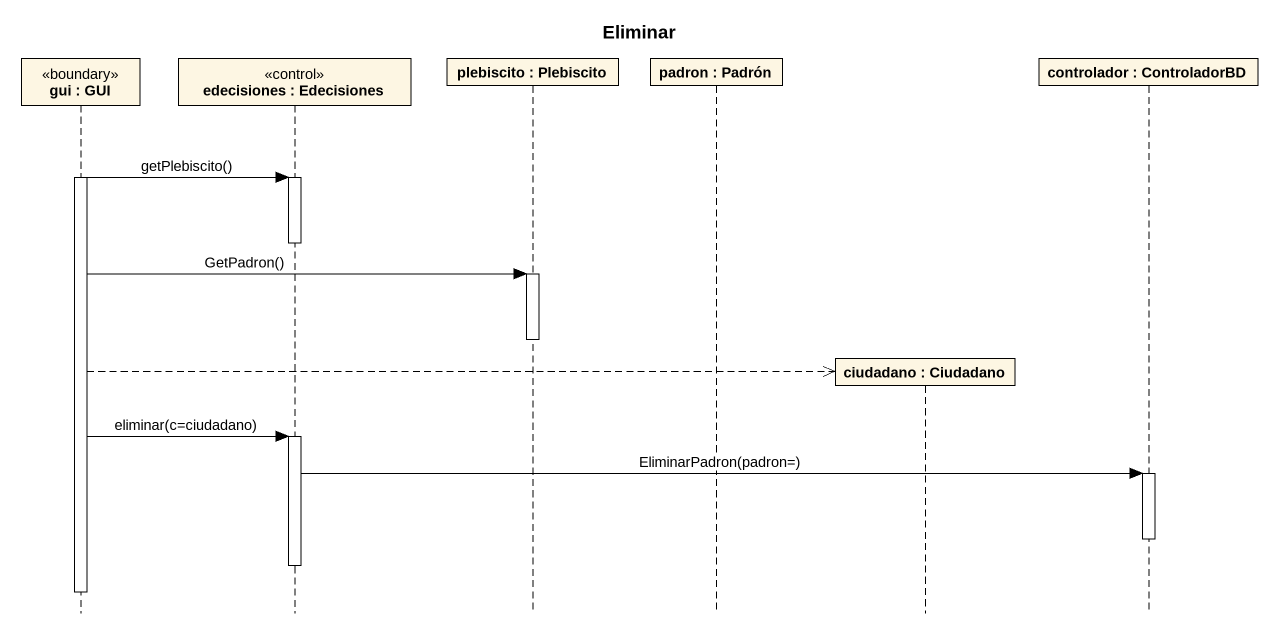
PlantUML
@startuml
title Eliminar
hide footbox
participant "gui : GUI" as gui <<boundary>>
participant "edecisiones : Edecisiones" as edecisiones <<control>>
participant "plebiscito : Plebiscito" as plebiscito
participant "padron : Padrón" as padron
participant "ciudadano : Ciudadano" as ciudadano
participant "controlador : ControladorBD" as controlador

activate gui
gui -> edecisiones : getPlebiscito()
activate edecisiones
deactivate edecisiones
gui -> plebiscito : GetPadron()
activate plebiscito
deactivate plebiscito
gui -->> ciudadano **
gui -> edecisiones : eliminar(c=ciudadano)
activate edecisiones
edecisiones -> controlador : EliminarPadron(padron=)
activate controlador
deactivate controlador
deactivate edecisiones
deactivate gui
@enduml
